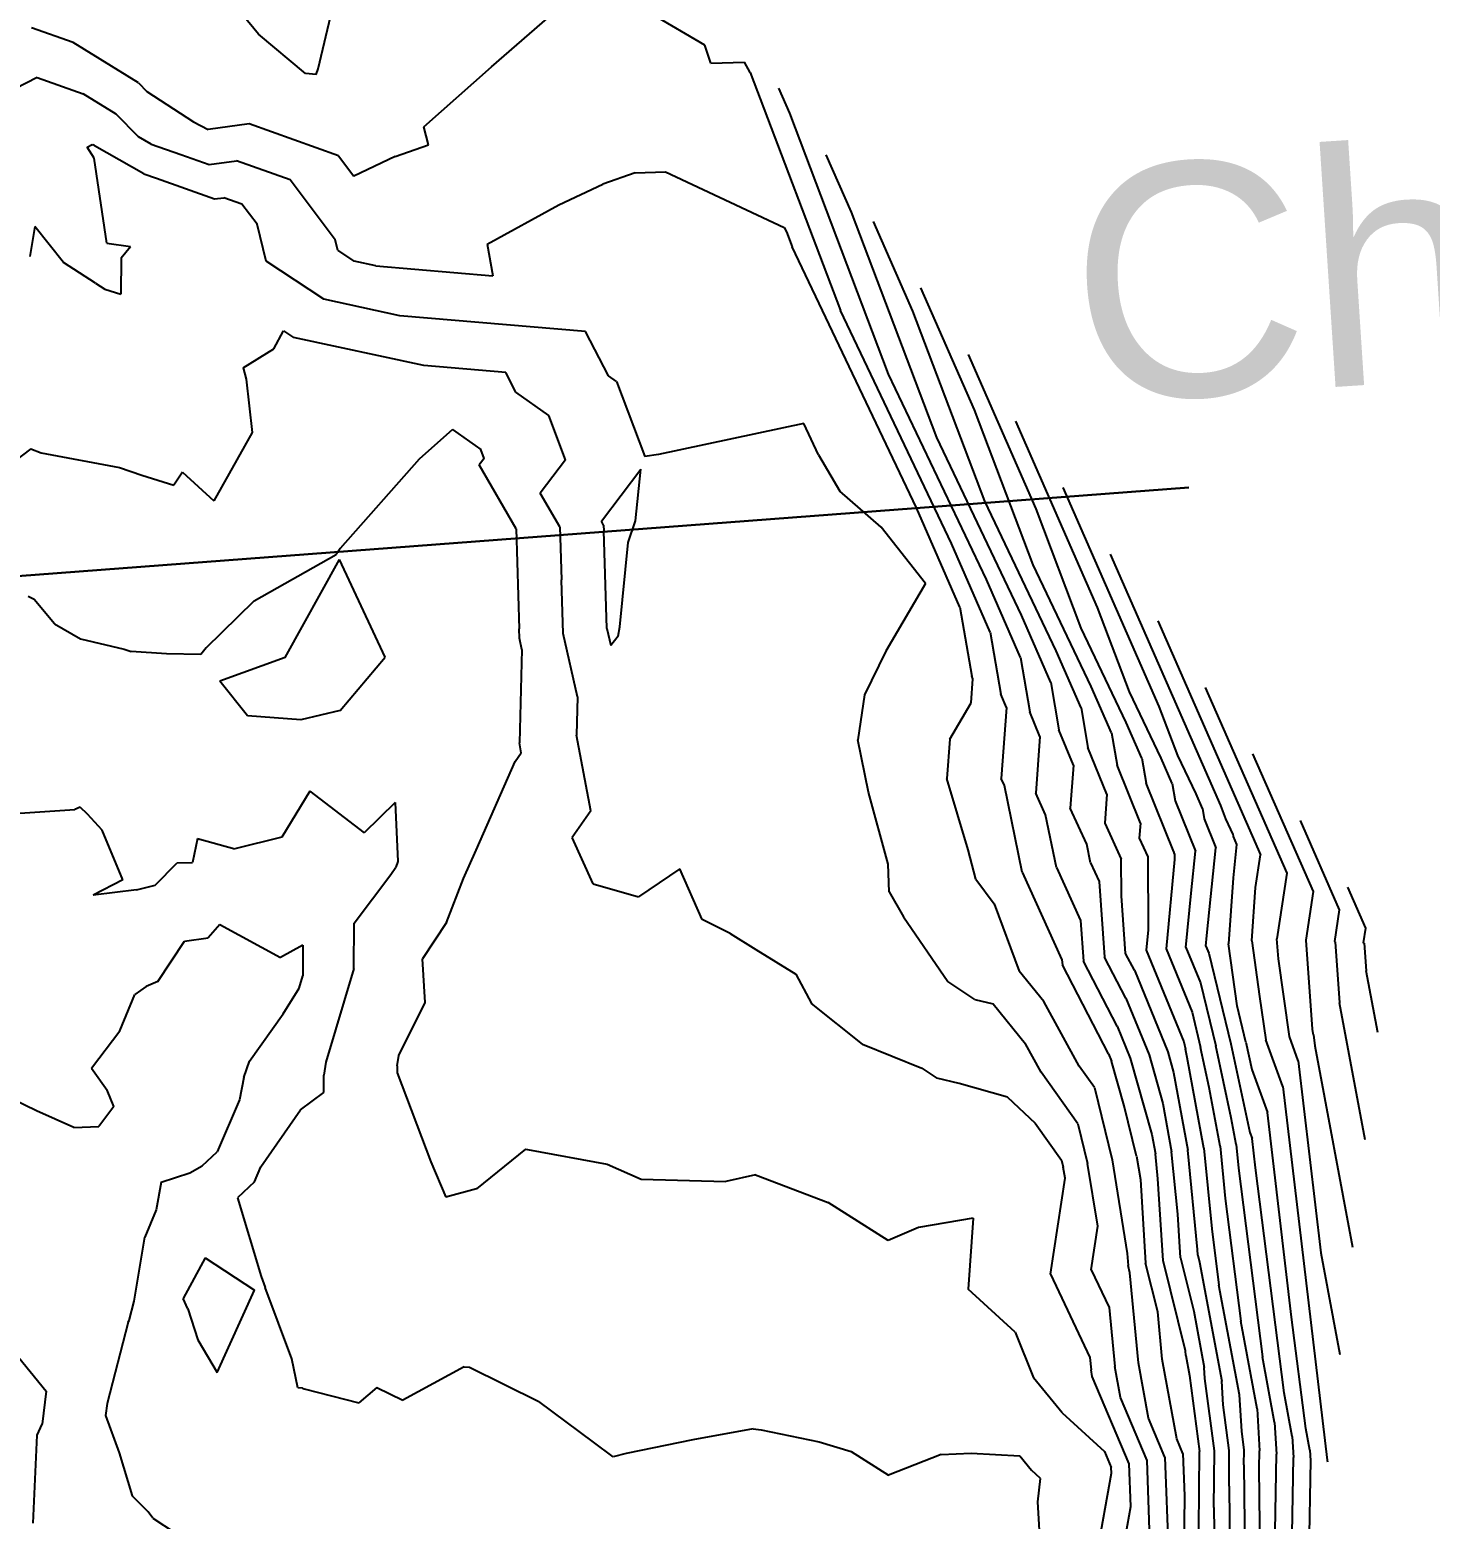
# Model space of a CAD drawing. Header units: metres. Extents: x -1120501 to 1198934, y -4928884 to 66998.
# Drawn here: x -994.1 to -824.6, y 887.7 to 1068.1 of the extents above; entities that cross this region are included whole.
import ezdxf

# ---------------------------------------------------------------- set-up
doc = ezdxf.new("R2010")
doc.units = ezdxf.units.M
doc.layers.add('Cross Sections', color=10, linetype='Continuous')
doc.layers.add('SURF2CONTOURS', color=7, linetype='Continuous', lineweight=0)
doc.styles.add('DEFAULT', font='arial.ttf', dxfattribs={"height": 28.222222})

msp = doc.modelspace()

# ---------------------------------------------------------------- linework, layer by layer
at = {"color": 7, "lineweight": 0}
msp.add_circle((-684.64, 190.5), 66807.04, dxfattribs=at)
at = {"layer": 'Cross Sections', "linetype": 'Continuous', "lineweight": 30}
msp.add_line((-1172.99, 988.5), (-853.83, 1012.63, 284.5), dxfattribs=at)
at = {"layer": 'SURF2CONTOURS', "color": 2, "linetype": 'Continuous', "lineweight": -3}
for p, q in [((-966.42, 1067.54, 281.5), (-971.34, 1073.49, 281.5)), ((-959.2, 1063.32, 281.5), (-957.51, 1070.45, 281.5)), ((-960.76, 1062.75, 281.5), (-966.42, 1067.54, 281.5)), ((-993.2, 1062.28, 280.5), (-995.87, 1060.9, 280.5)), ((-993.2, 1062.28, 280.5), (-987.64, 1060.32, 280.5)), ((-959.44, 1062.63, 281.5), (-960.76, 1062.75, 281.5)), ((-959.44, 1062.63, 281.5), (-959.2, 1063.32, 281.5)), ((-983.64, 1057.85, 280.5), (-987.64, 1060.32, 280.5)), ((-902.13, 1057.94, 281.5), (-903.46, 1060.97, 281.5)), ((-980.95, 1055.08, 280.5), (-983.64, 1057.85, 280.5)), ((-890.18, 1026.37, 281.5), (-902.13, 1057.94, 281.5)), ((-979.43, 1054.22, 280.5), (-980.95, 1055.08, 280.5)), ((-979.43, 1054.22, 280.5), (-975.81, 1052.97, 280.5)), ((-975.81, 1052.97, 280.5), (-972.41, 1051.75, 280.5)), ((-972.41, 1051.75, 280.5), (-969.09, 1052.19, 280.5)), ((-962.59, 1049.87, 280.5), (-969.09, 1052.19, 280.5)), ((-957.15, 1042.64, 280.5), (-962.59, 1049.87, 280.5)), ((-920.85, 1050.74, 280.5), (-924.75, 1049.37, 280.5)), ((-920.85, 1050.74, 280.5), (-917.19, 1050.87, 280.5)), ((-917.19, 1050.87, 280.5), (-902.83, 1044.13, 280.5)), ((-930.09, 1046.85, 280.5), (-924.75, 1049.37, 280.5)), ((-938.77, 1042.11, 280.5), (-930.09, 1046.85, 280.5)), ((-902.83, 1044.13, 280.5), (-902.54, 1043.6, 280.5)), ((-887.23, 1034, 282.5), (-891.99, 1044.86, 282.5)), ((-956.83, 1041.37, 280.5), (-957.15, 1042.64, 280.5)), ((-902.54, 1043.6, 280.5), (-901.84, 1041.76, 280.5)), ((-954.84, 1040.06, 280.5), (-956.83, 1041.37, 280.5)), ((-938.77, 1042.11, 280.5), (-938.08, 1038.28, 280.5)), ((-886.79, 1010.18, 280.5), (-901.84, 1041.76, 280.5)), ((-952.23, 1039.49, 280.5), (-954.84, 1040.06, 280.5)), ((-952.23, 1039.49, 280.5), (-938.08, 1038.28, 280.5)), ((-878.51, 1010.99, 282.5), (-887.23, 1034, 282.5)), ((-964.57, 1029.43, 279.5), (-963.39, 1031.62, 279.5)), ((-963.39, 1031.62, 279.5), (-962.18, 1030.82, 279.5)), ((-946.43, 1027.4, 279.5), (-962.18, 1030.82, 279.5)), ((-968.29, 1027.12, 279.5), (-964.57, 1029.43, 279.5)), ((-872.33, 1010.06, 283.5), (-880.52, 1028.74, 283.5)), ((-968.29, 1027.12, 279.5), (-967.91, 1025.77, 279.5)), ((-936.51, 1026.55, 279.5), (-946.43, 1027.4, 279.5)), ((-935.28, 1024.18, 279.5), (-936.51, 1026.55, 279.5)), ((-878.33, 1001.52, 281.5), (-890.18, 1026.37, 281.5)), ((-967.91, 1025.77, 279.5), (-967.18, 1019.32, 279.5)), ((-931.31, 1021.35, 279.5), (-935.28, 1024.18, 279.5)), ((-929.28, 1015.99, 279.5), (-931.31, 1021.35, 279.5)), ((-967.18, 1019.32, 279.5), (-971.83, 1011.04, 279.5)), ((-993.97, 1017.31, 279.5), (-999.12, 1013.43, 279.5)), ((-993.97, 1017.31, 279.5), (-992.73, 1016.86, 279.5)), ((-992.73, 1016.86, 279.5), (-983.25, 1015.05, 279.5)), ((-929.28, 1015.99, 279.5), (-932.33, 1011.97, 279.5)), ((-983.25, 1015.05, 279.5), (-980.56, 1014.15, 279.5)), ((-980.56, 1014.15, 279.5), (-976.68, 1012.94, 279.5)), ((-975.61, 1014.5, 279.5), (-976.68, 1012.94, 279.5)), ((-975.61, 1014.5, 279.5), (-971.83, 1011.04, 279.5)), ((-929.96, 1007.88, 279.5), (-932.33, 1011.97, 279.5)), ((-857.42, 986.13, 284.5), (-869.05, 1012.63, 284.5)), ((-881.56, 998.16, 280.5), (-886.79, 1010.18, 280.5)), ((-869.88, 992.86, 282.5), (-878.51, 1010.99, 282.5)), ((-866.85, 995.6, 283.5), (-872.33, 1010.06, 283.5)), ((-929.96, 1007.88, 279.5), (-929.77, 1001.47, 279.5)), ((-929.57, 994.98, 279.5), (-929.77, 1001.47, 279.5)), ((-874.22, 992.07, 281.5), (-878.33, 1001.52, 281.5)), ((-881.56, 998.16, 280.5), (-880.1, 989.79, 280.5)), ((-861.42, 984.21, 283.5), (-866.85, 995.6, 283.5)), ((-857.58, 996.51, 285.5), (-845.16, 968.19, 285.5)), ((-927.81, 987.31, 279.5), (-929.57, 994.98, 279.5)), ((-874.22, 992.07, 281.5), (-873.07, 985.48, 281.5)), ((-866.88, 985.97, 282.5), (-869.88, 992.86, 282.5)), ((-880.19, 986.58, 280.5), (-879.98, 989.49, 280.5)), ((-879.98, 989.49, 280.5), (-880.1, 989.79, 280.5)), ((-927.81, 987.31, 279.5), (-927.94, 982.67, 279.5)), ((-882.76, 982.18, 280.5), (-880.19, 986.58, 280.5)), ((-871.87, 982.5, 281.5), (-873.07, 985.48, 281.5)), ((-866.88, 985.97, 282.5), (-866.04, 981.17, 282.5)), ((-855.18, 980.21, 284.5), (-857.42, 986.13, 284.5)), ((-859.54, 979.88, 283.5), (-861.42, 984.21, 283.5)), ((-926.19, 973.49, 279.5), (-927.94, 982.67, 279.5)), ((-882.76, 982.18, 280.5), (-883.14, 977.42, 280.5)), ((-871.87, 982.5, 281.5), (-872.37, 975.62, 281.5)), ((-863.76, 975.52, 282.5), (-866.04, 981.17, 282.5)), ((-859.54, 979.88, 283.5), (-859.01, 976.86, 283.5)), ((-852.96, 975.55, 284.5), (-855.18, 980.21, 284.5)), ((-846.11, 980.39, 286.5), (-838.8, 963.73, 286.5)), ((-880.56, 968.76, 280.5), (-883.14, 977.42, 280.5)), ((-960.21, 975.89, 278.5), (-963.59, 970.31, 278.5)), ((-960.21, 975.89, 278.5), (-953.65, 970.85, 278.5)), ((-871.17, 973.01, 281.5), (-872.37, 975.62, 281.5)), ((-863.76, 975.52, 282.5), (-864.01, 972.01, 282.5)), ((-855.64, 968.53, 283.5), (-859.01, 976.86, 283.5)), ((-852.19, 973.78, 284.5), (-852.96, 975.55, 284.5)), ((-995.93, 973.18, 278.5), (-988.67, 973.66, 278.5)), ((-988, 973.96, 278.5), (-988.67, 973.66, 278.5)), ((-987.14, 973.08, 278.5), (-988, 973.96, 278.5)), ((-949.88, 974.53, 278.5), (-953.65, 970.85, 278.5)), ((-949.88, 974.53, 278.5), (-949.56, 967.36, 278.5)), ((-852.19, 973.78, 284.5), (-851.98, 972.55, 284.5)), ((-985.37, 971.16, 278.5), (-987.14, 973.08, 278.5)), ((-926.19, 973.49, 279.5), (-928.46, 970.26, 279.5)), ((-869.87, 966.63, 281.5), (-871.17, 973.01, 281.5)), ((-864.01, 972.01, 282.5), (-862.01, 967.65, 282.5)), ((-851.98, 972.55, 284.5), (-850.55, 969.02, 284.5)), ((-982.85, 965.16, 278.5), (-985.37, 971.16, 278.5)), ((-973.8, 970.14, 278.5), (-974.42, 967.25, 278.5)), ((-973.8, 970.14, 278.5), (-969.3, 968.89, 278.5)), ((-963.59, 970.31, 278.5), (-969.3, 968.89, 278.5)), ((-925.93, 964.66, 279.5), (-928.46, 970.26, 279.5)), ((-879.62, 965.23, 280.5), (-880.56, 968.76, 280.5)), ((-855.64, 968.53, 283.5), (-855.65, 968.4, 283.5)), ((-855.65, 968.4, 283.5), (-855.58, 968.23, 283.5)), ((-851.65, 958.4, 284.5), (-850.55, 969.02, 284.5)), ((-978.95, 964.5, 278.5), (-976.27, 967.21, 278.5)), ((-976.27, 967.21, 278.5), (-974.42, 967.25, 278.5)), ((-950.41, 965.8, 278.5), (-949.82, 966.69, 278.5)), ((-949.56, 967.36, 278.5), (-949.82, 966.69, 278.5)), ((-915.45, 966.49, 279.5), (-920.44, 963.11, 279.5)), ((-912.72, 960.35, 279.5), (-915.45, 966.49, 279.5)), ((-869.87, 966.63, 281.5), (-866.94, 960.21, 281.5)), ((-861.99, 963.23, 282.5), (-862.01, 967.65, 282.5)), ((-855.58, 967.59, 283.5), (-856.58, 956.79, 283.5)), ((-855.58, 968.23, 283.5), (-855.58, 967.59, 283.5)), ((-845.75, 964.2, 285.5), (-845.16, 968.19, 285.5)), ((-982.85, 965.16, 278.5), (-986.42, 963.31, 278.5)), ((-954.87, 959.91, 278.5), (-950.41, 965.8, 278.5)), ((-925.93, 964.66, 279.5), (-920.44, 963.11, 279.5)), ((-879.62, 965.23, 280.5), (-877.4, 962.26, 280.5)), ((-981.21, 963.94, 278.5), (-986.42, 963.31, 278.5)), ((-981.21, 963.94, 278.5), (-978.95, 964.5, 278.5)), ((-861.49, 956.25, 282.5), (-861.99, 963.23, 282.5)), ((-846.2, 957.78, 285.5), (-845.75, 964.2, 285.5)), ((-838.8, 963.73, 286.5), (-839.69, 957.83, 286.5)), ((-834.65, 964.28, 287.5), (-832.45, 959.28, 287.5)), ((-877.4, 962.26, 280.5), (-874.38, 954.08, 280.5)), ((-954.89, 954.42, 278.5), (-954.87, 959.91, 278.5)), ((-909.33, 958.65, 279.5), (-912.72, 960.35, 279.5)), ((-866.94, 960.21, 281.5), (-866.59, 955.32, 281.5)), ((-832.45, 959.28, 287.5), (-832.72, 957.51, 287.5)), ((-909.33, 958.65, 279.5), (-906.24, 956.7, 279.5)), ((-851.77, 957.11, 284.5), (-851.65, 958.4, 284.5)), ((-846.2, 957.78, 285.5), (-845.27, 951.03, 285.5)), ((-839.65, 957.83, 286.5), (-839.69, 957.83, 286.5)), ((-838.87, 947.09, 286.5), (-839.65, 957.83, 286.5)), ((-832.62, 957.49, 287.5), (-832.72, 957.51, 287.5)), ((-832.62, 957.49, 287.5), (-832.38, 954.14, 287.5)), ((-906.24, 956.7, 279.5), (-901.39, 953.72, 279.5)), ((-860.43, 954.2, 282.5), (-861.49, 956.25, 282.5)), ((-856.58, 956.79, 283.5), (-853.45, 949.11, 283.5)), ((-851.77, 957.11, 284.5), (-851.43, 956.27, 284.5)), ((-851.43, 956.27, 284.5), (-848.76, 945.28, 284.5)), ((-954.89, 954.42, 278.5), (-958.3, 943.07, 278.5)), ((-871.39, 950.42, 280.5), (-874.38, 954.08, 280.5)), ((-862.51, 947.45, 281.5), (-866.59, 955.32, 281.5)), ((-860.43, 954.2, 282.5), (-856.39, 944.32, 282.5)), ((-830.98, 946.65, 287.5), (-832.38, 954.14, 287.5)), ((-901.39, 953.72, 279.5), (-899.49, 950.16, 279.5)), ((-867.1, 942.58, 280.5), (-871.39, 950.42, 280.5)), ((-845.27, 951.03, 285.5), (-844.53, 945.79, 285.5)), ((-893.33, 945.24, 279.5), (-899.49, 950.16, 279.5)), ((-853.45, 949.11, 283.5), (-852.41, 944.87, 283.5)), ((-862.51, 947.45, 281.5), (-860.92, 943.57, 281.5)), ((-838.8, 946.56, 286.5), (-838.87, 947.09, 286.5)), ((-893.33, 945.24, 279.5), (-886.16, 942.33, 279.5)), ((-851.36, 940, 283.5), (-852.41, 944.87, 283.5)), ((-848.76, 945.28, 284.5), (-846.45, 934.58, 284.5)), ((-842.46, 940.11, 285.5), (-844.53, 945.79, 285.5)), ((-838.74, 946.39, 286.5), (-838.8, 946.56, 286.5)), ((-838.74, 946.39, 286.5), (-838.58, 945.07, 286.5)), ((-838.58, 945.07, 286.5), (-834.02, 920.67, 286.5)), ((-958.3, 943.07, 278.5), (-958.54, 941.51, 278.5)), ((-860.92, 943.57, 281.5), (-858.3, 934.33, 281.5)), ((-856.39, 944.32, 282.5), (-855.68, 941.83, 282.5)), ((-958.53, 939.4, 278.5), (-958.54, 941.51, 278.5)), ((-886.16, 942.33, 279.5), (-884.34, 941.12, 279.5)), ((-865.26, 939.99, 280.5), (-867.1, 942.58, 280.5)), ((-855.68, 941.83, 282.5), (-853.97, 932.44, 282.5)), ((-881.62, 940.48, 279.5), (-884.34, 941.12, 279.5)), ((-875.8, 938.83, 279.5), (-881.62, 940.48, 279.5)), ((-865.26, 939.99, 280.5), (-863.12, 931.25, 280.5)), ((-850.06, 932.89, 283.5), (-851.36, 940, 283.5)), ((-842.46, 940.11, 285.5), (-837.11, 894.91, 285.5)), ((-961.34, 937.3, 278.5), (-958.53, 939.4, 278.5)), ((-875.8, 938.83, 279.5), (-872.43, 935.7, 279.5)), ((-966.14, 930.39, 278.5), (-961.34, 937.3, 278.5)), ((-872.43, 935.7, 279.5), (-869.25, 931.21, 279.5)), ((-858.3, 934.33, 281.5), (-857.87, 931.98, 281.5)), ((-846.45, 934.58, 284.5), (-846.18, 933.84, 284.5)), ((-852.78, 920.4, 282.5), (-853.97, 932.44, 282.5)), ((-850.06, 932.89, 283.5), (-849.44, 926.57, 283.5)), ((-845.76, 930.27, 284.5), (-846.18, 933.84, 284.5)), ((-966.92, 928.57, 278.5), (-966.14, 930.39, 278.5)), ((-869.25, 931.21, 279.5), (-869.04, 930.37, 279.5)), ((-863.12, 931.25, 280.5), (-861.28, 919.93, 280.5)), ((-857.57, 928.97, 281.5), (-857.87, 931.98, 281.5)), ((-870.58, 917.41, 279.5), (-868.82, 929.03, 279.5)), ((-868.82, 929.03, 279.5), (-869.04, 930.37, 279.5)), ((-856.96, 919.08, 281.5), (-857.57, 928.97, 281.5)), ((-842.31, 903.06, 284.5), (-845.76, 930.27, 284.5)), ((-966.92, 928.57, 278.5), (-968.99, 926.67, 278.5)), ((-968.99, 926.67, 278.5), (-966.1, 917.12, 278.5)), ((-849.44, 926.57, 283.5), (-847.56, 911.73, 283.5)), ((-861.28, 919.93, 280.5), (-861.18, 918.44, 280.5)), ((-852.74, 919.71, 282.5), (-852.78, 920.4, 282.5)), ((-852.74, 919.71, 282.5), (-852.53, 918.88, 282.5)), ((-972.9, 919.37, 278.5), (-975.55, 914.46, 278.5)), ((-972.9, 919.37, 278.5), (-966.9, 915.48, 278.5)), ((-860.97, 917.57, 280.5), (-861.18, 918.44, 280.5)), ((-854.23, 908.12, 281.5), (-856.96, 919.08, 281.5)), ((-852.53, 918.88, 282.5), (-849.84, 904.46, 282.5)), ((-966.1, 917.12, 278.5), (-965.63, 915.79, 278.5)), ((-870.58, 917.41, 279.5), (-865.81, 907.31, 279.5)), ((-859.92, 906.69, 280.5), (-860.97, 917.57, 280.5)), ((-974.99, 913.21, 278.5), (-975.55, 914.46, 278.5)), ((-971.42, 905.49, 278.5), (-966.9, 915.48, 278.5)), ((-962.4, 907.18, 278.5), (-965.63, 915.79, 278.5)), ((-974.99, 913.21, 278.5), (-973.76, 909.46, 278.5)), ((-845.58, 901.11, 283.5), (-847.56, 911.73, 283.5)), ((-973.76, 909.46, 278.5), (-971.42, 905.49, 278.5)), ((-996, 908, 277.5), (-992.12, 903.25, 277.5)), ((-961.68, 903.67, 278.5), (-962.4, 907.18, 278.5)), ((-865.81, 907.31, 279.5), (-865.66, 905.81, 279.5)), ((-854.18, 907.58, 281.5), (-854.23, 908.12, 281.5)), ((-854.18, 907.58, 281.5), (-853.74, 905.16, 281.5)), ((-941.53, 906.21, 278.5), (-948.96, 902.17, 278.5)), ((-941.53, 906.21, 278.5), (-940.89, 906.15, 278.5)), ((-940.89, 906.15, 278.5), (-932.52, 902, 278.5)), ((-865.52, 905.02, 279.5), (-865.66, 905.81, 279.5)), ((-858.7, 899.98, 280.5), (-859.92, 906.69, 280.5)), ((-853.74, 905.16, 281.5), (-852.53, 895.96, 281.5)), ((-961.09, 903.61, 278.5), (-961.68, 903.67, 278.5)), ((-961.09, 903.61, 278.5), (-960.92, 903.52, 278.5)), ((-960.92, 903.52, 278.5), (-954.3, 901.83, 278.5)), ((-952.11, 903.69, 278.5), (-954.3, 901.83, 278.5)), ((-952.11, 903.69, 278.5), (-948.96, 902.17, 278.5)), ((-861.06, 894.43, 279.5), (-865.52, 905.02, 279.5)), ((-849.66, 901.58, 282.5), (-849.84, 904.46, 282.5)), ((-992.12, 903.25, 277.5), (-992.6, 899.25, 277.5)), ((-925.89, 897.09, 278.5), (-932.52, 902, 278.5)), ((-848.94, 896.05, 282.5), (-849.66, 901.58, 282.5)), ((-841.32, 897.77, 284.5), (-842.31, 903.06, 284.5)), ((-856.72, 895.27, 280.5), (-858.7, 899.98, 280.5)), ((-845.58, 901.11, 283.5), (-845.27, 896.02, 283.5)), ((-993.22, 897.93, 277.5), (-992.6, 899.25, 277.5)), ((-906.57, 898.69, 278.5), (-913.87, 897.37, 278.5)), ((-906.57, 898.69, 278.5), (-905.58, 898.58, 278.5)), ((-905.58, 898.58, 278.5), (-898.59, 897.11, 278.5)), ((-993.7, 887.25, 277.5), (-993.22, 897.93, 277.5)), ((-923.5, 895.3, 278.5), (-925.89, 897.09, 278.5)), ((-913.87, 897.37, 278.5), (-921.94, 895.71, 278.5)), ((-898.59, 897.11, 278.5), (-894.7, 895.95, 278.5)), ((-841.32, 897.77, 284.5), (-841.17, 895.23, 284.5)), ((-921.94, 895.71, 278.5), (-923.5, 895.3, 278.5)), ((-894.7, 895.95, 278.5), (-890.19, 893.07, 278.5)), ((-883.8, 895.56, 278.5), (-890.19, 893.07, 278.5)), ((-883.8, 895.56, 278.5), (-880.16, 895.75, 278.5)), ((-880.16, 895.75, 278.5), (-874.28, 895.4, 278.5)), ((-874.28, 895.4, 278.5), (-872.86, 893.67, 278.5)), ((-860.87, 889.29, 279.5), (-861.06, 894.43, 279.5)), ((-856.72, 895.27, 280.5), (-856.24, 881.7, 280.5)), ((-852.61, 886.6, 281.5), (-852.53, 895.96, 281.5)), ((-848.97, 891.74, 282.5), (-848.94, 896.05, 282.5)), ((-845.31, 893.92, 283.5), (-845.27, 896.02, 283.5)), ((-841.48, 878.65, 284.5), (-841.17, 895.23, 284.5)), ((-837.11, 894.91, 285.5), (-837.07, 894.69, 285.5)), ((-871.79, 892.69, 278.5), (-872.86, 893.67, 278.5)), ((-872.09, 889.86, 278.5), (-871.79, 892.69, 278.5)), ((-845.13, 875.26, 283.5), (-845.31, 893.92, 283.5)), ((-848.97, 891.74, 282.5), (-848.83, 877.28, 282.5)), ((-871.49, 879.38, 278.5), (-872.09, 889.86, 278.5)), ((-862.44, 880.47, 279.5), (-860.87, 889.29, 279.5))]:
    msp.add_line(p, q, dxfattribs=at)
at = {"layer": 'SURF2CONTOURS', "color": 4, "linetype": 'Continuous', "lineweight": -3}
for p, q in [((-938.22, 1063.56, 281), (-930.56, 1070.23, 281)), ((-912.4, 1066.19, 281), (-918.74, 1069.92, 281)), ((-988.87, 1066.5, 281), (-993.9, 1068.28, 281)), ((-980.96, 1061.63, 281), (-988.87, 1066.5, 281)), ((-911.69, 1064.02, 281), (-912.4, 1066.19, 281)), ((-911.69, 1064.02, 281), (-907.6, 1064.14, 281)), ((-906.93, 1062.9, 281), (-907.6, 1064.14, 281)), ((-946.43, 1056.32, 281), (-938.22, 1063.56, 281)), ((-906.93, 1062.9, 281), (-896.01, 1034.07, 281)), ((-980.96, 1061.63, 281), (-979.94, 1060.58, 281)), ((-979.94, 1060.58, 281), (-974.31, 1056.92, 281)), ((-974.31, 1056.92, 281), (-972.53, 1055.99, 281)), ((-967.54, 1056.65, 281), (-972.53, 1055.99, 281)), ((-956.74, 1052.8, 281), (-967.54, 1056.65, 281)), ((-945.84, 1054.14, 281), (-946.43, 1056.32, 281)), ((-987.18, 1053.85, 280), (-986.55, 1054.18, 280)), ((-986.31, 1052.51, 280), (-987.18, 1053.85, 280)), ((-986.55, 1054.18, 280), (-986.42, 1054.13, 280)), ((-986.32, 1054.07, 280), (-986.42, 1054.13, 280)), ((-986.26, 1054.01, 280), (-986.32, 1054.07, 280)), ((-980.32, 1050.62, 280), (-986.26, 1054.01, 280)), ((-949.91, 1052.71, 281), (-945.84, 1054.14, 281)), ((-984.78, 1042.23, 280), (-986.31, 1052.51, 280)), ((-956.74, 1052.8, 281), (-954.89, 1050.35, 281)), ((-949.91, 1052.71, 281), (-954.89, 1050.35, 281)), ((-894.68, 1045.97, 282), (-897.73, 1052.91, 282)), ((-980.32, 1050.62, 280), (-978.76, 1050.09, 280)), ((-978.76, 1050.09, 280), (-971.75, 1047.57, 280)), ((-971.75, 1047.57, 280), (-970.63, 1047.72, 280)), ((-968.45, 1046.94, 280), (-970.63, 1047.72, 280)), ((-966.61, 1044.51, 280), (-968.45, 1046.94, 280)), ((-884.35, 1018.68, 282), (-894.68, 1045.97, 282)), ((-993.51, 1044.25, 280), (-994.11, 1040.61, 280)), ((-990.04, 1039.88, 280), (-993.51, 1044.25, 280)), ((-965.49, 1040.05, 280), (-966.61, 1044.51, 280)), ((-984.78, 1042.23, 280), (-981.94, 1041.81, 280)), ((-983.07, 1040.46, 280), (-983.09, 1036.06, 280)), ((-983.07, 1040.46, 280), (-981.94, 1041.81, 280)), ((-986.14, 1037.39, 280), (-990.04, 1039.88, 280)), ((-958.51, 1035.44, 280), (-965.49, 1040.05, 280)), ((-986.14, 1037.39, 280), (-985.04, 1036.64, 280)), ((-879.78, 1022.03, 283), (-886.26, 1036.8, 283)), ((-985.04, 1036.64, 280), (-983.09, 1036.06, 280)), ((-949.33, 1033.44, 280), (-958.51, 1035.44, 280)), ((-926.86, 1031.52, 280), (-949.33, 1033.44, 280)), ((-882.56, 1005.85, 281), (-896.01, 1034.07, 281)), ((-924.07, 1026.17, 280), (-926.86, 1031.52, 280)), ((-923.09, 1025.47, 280), (-924.07, 1026.17, 280)), ((-923.09, 1025.47, 280), (-919.66, 1016.4, 280)), ((-872.68, 1003.29, 283), (-879.78, 1022.03, 283)), ((-864.88, 998.1, 284), (-874.79, 1020.68, 284)), ((-942.95, 1019.67, 279), (-946.97, 1016.06, 279)), ((-942.95, 1019.67, 279), (-939.53, 1017.23, 279)), ((-900.42, 1020.38, 280), (-918.01, 1016.63, 280)), ((-898.67, 1016.58, 280), (-900.42, 1020.38, 280)), ((-939.13, 1016.17, 279), (-939.53, 1017.23, 279)), ((-874.1, 997.19, 282), (-884.35, 1018.68, 282)), ((-946.97, 1016.06, 279), (-956.55, 1005.27, 279)), ((-939.13, 1016.17, 279), (-939.73, 1015.38, 279)), ((-935.25, 1007.65, 279), (-939.73, 1015.38, 279)), ((-918.01, 1016.63, 280), (-919.66, 1016.4, 280)), ((-898.67, 1016.58, 280), (-896.06, 1012.19, 280)), ((-924.93, 1008.56, 280), (-920.16, 1014.86, 280)), ((-920.79, 1008.59, 280), (-920.16, 1014.86, 280)), ((-891.09, 1007.86, 280), (-896.06, 1012.19, 280)), ((-924.66, 1008.1, 280), (-924.93, 1008.56, 280)), ((-924.66, 1008.1, 280), (-924.64, 1007.38, 280)), ((-921.69, 1006, 280), (-920.79, 1008.59, 280)), ((-935.25, 1007.65, 279), (-934.9, 995.55, 279)), ((-924.28, 995.57, 280), (-924.64, 1007.38, 280)), ((-885.72, 1001.04, 280), (-891.09, 1007.86, 280)), ((-966.95, 998.91, 279), (-957.02, 1004.53, 279)), ((-956.55, 1005.27, 279), (-957.02, 1004.53, 279)), ((-922.69, 995.79, 280), (-921.69, 1006, 280)), ((-877.89, 995.12, 281), (-882.56, 1005.85, 281)), ((-849.97, 974.16, 285), (-863.32, 1004.57, 285)), ((-963.22, 992.08, 279), (-956.64, 1003.94, 279)), ((-951.12, 992.09, 279), (-956.64, 1003.94, 279)), ((-865.65, 988.54, 283), (-872.68, 1003.29, 283)), ((-885.72, 1001.04, 280), (-890.51, 992.84, 280)), ((-993.6, 999.1, 279), (-994.29, 999.44, 279)), ((-991.14, 996.13, 279), (-993.6, 999.1, 279)), ((-972.78, 993.24, 279), (-966.95, 998.91, 279)), ((-870.55, 989.02, 282), (-874.1, 997.19, 282)), ((-861.02, 987.91, 284), (-864.88, 998.1, 284)), ((-991.14, 996.13, 279), (-987.97, 994.32, 279)), ((-934.86, 994.39, 279), (-934.9, 995.55, 279)), ((-924.28, 995.57, 280), (-923.8, 993.5, 280)), ((-922.9, 994.64, 280), (-922.69, 995.79, 280)), ((-987.97, 994.32, 279), (-982.7, 993.08, 279)), ((-934.54, 993.02, 279), (-934.86, 994.39, 279)), ((-922.9, 994.64, 280), (-923.8, 993.5, 280)), ((-877.89, 995.12, 281), (-876.58, 987.63, 281)), ((-982.7, 993.08, 279), (-981.86, 992.79, 279)), ((-977.58, 992.5, 279), (-981.86, 992.79, 279)), ((-973.42, 992.43, 279), (-977.58, 992.5, 279)), ((-972.78, 993.24, 279), (-973.42, 992.43, 279)), ((-963.22, 992.08, 279), (-971.1, 989.19, 279)), ((-956.53, 985.65, 279), (-951.12, 992.09, 279)), ((-934.54, 993.02, 279), (-934.86, 981.75, 279)), ((-890.51, 992.84, 280), (-893.08, 987.55, 280)), ((-967.76, 984.99, 279), (-971.1, 989.19, 279)), ((-870.55, 989.02, 282), (-869.55, 983.32, 282)), ((-863.21, 982.93, 283), (-865.65, 988.54, 283)), ((-851.85, 988.45, 286), (-841.98, 965.96, 286)), ((-893.08, 987.55, 280), (-893.91, 982.1, 280)), ((-875.92, 986, 281), (-876.58, 987.63, 281)), ((-857.19, 979.88, 284), (-861.02, 987.91, 284)), ((-961.29, 984.53, 279), (-967.76, 984.99, 279)), ((-956.53, 985.65, 279), (-961.29, 984.53, 279)), ((-875.92, 986, 281), (-876.55, 977.43, 281)), ((-867.81, 979.01, 282), (-869.55, 983.32, 282)), ((-863.21, 982.93, 283), (-862.52, 979.01, 283)), ((-934.63, 980.52, 279), (-934.86, 981.75, 279)), ((-892.62, 975.77, 280), (-893.91, 982.1, 280)), ((-940.07, 968.74, 279), (-935.35, 979.49, 279)), ((-935.35, 979.49, 279), (-934.63, 980.52, 279)), ((-855.86, 976.83, 284), (-857.19, 979.88, 284)), ((-876.15, 976.55, 281), (-876.55, 977.43, 281)), ((-867.81, 979.01, 282), (-868.19, 973.82, 282)), ((-859.7, 972.02, 283), (-862.52, 979.01, 283)), ((-890.23, 967.06, 280), (-892.62, 975.77, 280)), ((-874.01, 966.06, 281), (-876.15, 976.55, 281)), ((-855.86, 976.83, 284), (-855.49, 974.7, 284)), ((-866.19, 969.46, 282), (-868.19, 973.82, 282)), ((-855.49, 974.7, 284), (-853.04, 968.62, 284)), ((-849.35, 972.52, 285), (-849.97, 974.16, 285)), ((-859.7, 972.02, 283), (-859.83, 970.2, 283)), ((-848.74, 971.23, 285), (-849.35, 972.52, 285)), ((-840.38, 972.34, 287), (-835.63, 961.51, 287)), ((-859.83, 970.2, 283), (-858.8, 967.94, 283)), ((-848.52, 970.73, 285), (-848.74, 971.23, 285)), ((-848.52, 970.73, 285), (-848.46, 970.39, 285)), ((-848.46, 970.39, 285), (-848.07, 969.41, 285)), ((-941.6, 965.31, 279), (-940.07, 968.74, 279)), ((-865.73, 967.21, 282), (-866.19, 969.46, 282)), ((-853.56, 963.53, 284), (-853.04, 968.62, 284)), ((-848.07, 969.41, 285), (-848.48, 965.38, 285)), ((-890.11, 963.68, 280), (-890.23, 967.06, 280)), ((-865.73, 967.21, 282), (-864.7, 964.94, 282)), ((-858.8, 967.94, 283), (-858.76, 959.1, 283)), ((-943.67, 959.98, 279), (-941.6, 965.31, 279)), ((-874.01, 966.06, 281), (-869.19, 955.47, 281)), ((-864.7, 964.94, 282), (-864.04, 955.79, 282)), ((-848.48, 965.38, 285), (-849.04, 957.42, 285)), ((-841.98, 965.96, 286), (-843.17, 958, 286)), ((-890.11, 963.68, 280), (-888.38, 960.65, 280)), ((-854.18, 956.95, 284), (-853.56, 963.53, 284)), ((-835.63, 961.51, 287), (-836.2, 957.67, 287)), ((-971.1, 959.74, 278), (-972.53, 958.12, 278)), ((-971.1, 959.74, 278), (-963.77, 955.75, 278)), ((-943.67, 959.98, 279), (-946.6, 955.58, 279)), ((-888.38, 960.65, 280), (-883.01, 952.83, 280)), ((-978.61, 952.85, 278), (-975.4, 957.74, 278)), ((-975.4, 957.74, 278), (-972.53, 958.12, 278)), ((-858.76, 959.1, 283), (-858.99, 956.63, 283)), ((-843.17, 957.99, 286), (-843.17, 958, 286)), ((-842.99, 955.57, 286), (-843.17, 957.99, 286)), ((-836.13, 957.66, 287), (-836.2, 957.67, 287)), ((-836.13, 957.66, 287), (-835.6, 950.24, 287)), ((-961.05, 957.25, 278), (-963.77, 955.75, 278)), ((-961.05, 957.25, 278), (-961.07, 953.53, 278)), ((-861.47, 950.83, 282), (-864.04, 955.79, 282)), ((-858.99, 956.63, 283), (-854.45, 945.54, 283)), ((-854.18, 956.95, 284), (-852.44, 952.69, 284)), ((-848, 949.9, 285), (-849.04, 957.42, 285)), ((-946.25, 950.28, 279), (-946.6, 955.58, 279)), ((-869.19, 955.47, 281), (-869.14, 954.85, 281)), ((-863.55, 944.07, 281), (-869.14, 954.85, 281)), ((-841.66, 946.17, 286), (-842.99, 955.57, 286)), ((-980.04, 952.23, 278), (-981.38, 951.27, 278)), ((-978.61, 952.85, 278), (-980.04, 952.23, 278)), ((-963.45, 948.91, 278), (-961.51, 952.05, 278)), ((-961.51, 952.05, 278), (-961.07, 953.53, 278)), ((-879.74, 950.65, 280), (-883.01, 952.83, 280)), ((-852.44, 952.69, 284), (-850.58, 945.07, 284)), ((-983.21, 946.86, 278), (-981.38, 951.27, 278)), ((-949.46, 943.9, 279), (-946.25, 950.28, 279)), ((-879.74, 950.65, 280), (-877.51, 950.12, 280)), ((-861.47, 950.83, 282), (-858.65, 943.95, 282)), ((-832.5, 933.66, 287), (-835.6, 950.24, 287)), ((-967.53, 943.18, 278), (-963.45, 948.91, 278)), ((-877.51, 950.12, 280), (-873.59, 945.31, 280)), ((-846.93, 945.49, 285), (-848, 949.9, 285)), ((-986.65, 942.36, 278), (-983.21, 946.86, 278)), ((-871.71, 941.88, 280), (-873.59, 945.31, 280)), ((-854.45, 945.54, 283), (-854.24, 944.66, 283)), ((-848.7, 936.35, 284), (-850.58, 945.07, 284)), ((-846.93, 945.49, 285), (-846.21, 942.17, 285)), ((-840.6, 943.25, 286), (-841.66, 946.17, 286)), ((-968.21, 941.2, 278), (-967.53, 943.18, 278)), ((-949.66, 942.64, 279), (-949.46, 943.9, 279)), ((-863.55, 944.07, 281), (-863.18, 943.19, 281)), ((-861.65, 937.78, 281), (-863.18, 943.19, 281)), ((-858.65, 943.95, 282), (-856.99, 938.08, 282)), ((-854.02, 943.65, 283), (-854.24, 944.66, 283)), ((-852.02, 932.66, 283), (-854.02, 943.65, 283)), ((-840.6, 943.25, 286), (-837.85, 919.99, 286)), ((-986.65, 942.36, 278), (-984.73, 939.7, 278)), ((-949.66, 942.64, 279), (-949.65, 941.79, 279)), ((-949.65, 941.79, 279), (-945.56, 931, 279)), ((-867.25, 935.6, 280), (-871.71, 941.88, 280)), ((-846.21, 942.17, 285), (-844.32, 936.97, 285)), ((-983.94, 937.69, 278), (-984.73, 939.7, 278)), ((-968.21, 941.2, 278), (-968.72, 938.53, 278)), ((-993.28, 937.18, 278), (-996.05, 938.5, 278)), ((-983.94, 937.69, 278), (-985.77, 935.3, 278)), ((-968.72, 938.53, 278), (-971.43, 932.2, 278)), ((-860.15, 931.69, 281), (-861.65, 937.78, 281)), ((-856.99, 938.08, 282), (-855.92, 932.21, 282)), ((-988.79, 935.15, 278), (-993.28, 937.18, 278)), ((-848.11, 933.12, 284), (-848.7, 936.35, 284)), ((-841.39, 912.2, 285), (-844.32, 936.97, 285)), ((-988.79, 935.15, 278), (-985.77, 935.3, 278)), ((-867.25, 935.6, 280), (-866.08, 930.81, 280)), ((-973.23, 930.54, 278), (-971.43, 932.2, 278)), ((-934.12, 932.54, 279), (-940.05, 927.76, 279)), ((-934.12, 932.54, 279), (-933.87, 932.52, 279)), ((-933.87, 932.52, 279), (-924.23, 930.73, 279)), ((-855.18, 924.68, 282), (-855.92, 932.21, 282)), ((-852.02, 932.66, 283), (-851.05, 922.89, 283)), ((-848.11, 933.12, 284), (-847.83, 930.25, 284)), ((-974.74, 929.67, 278), (-973.23, 930.54, 278)), ((-945.56, 931, 279), (-943.77, 926.72, 279)), ((-924.23, 930.73, 279), (-920.1, 928.91, 279)), ((-864.84, 923.21, 280), (-866.08, 930.81, 280)), ((-860.15, 931.69, 281), (-859.7, 928.86, 281)), ((-978.2, 928.55, 278), (-974.74, 929.67, 278)), ((-920.1, 928.91, 279), (-909.88, 928.61, 279)), ((-906.26, 929.44, 279), (-909.88, 928.61, 279)), ((-906.26, 929.44, 279), (-897.5, 926.09, 279)), ((-859.7, 928.86, 281), (-859.07, 918.76, 281)), ((-847.83, 930.25, 284), (-844.93, 907.39, 284)), ((-978.2, 928.55, 278), (-978.83, 925.19, 278)), ((-940.05, 927.76, 279), (-943.77, 926.72, 279)), ((-978.83, 925.19, 278), (-980.18, 921.89, 278)), ((-890.22, 921.5, 279), (-897.5, 926.09, 279)), ((-879.92, 924.21, 279), (-886.54, 923.04, 279)), ((-879.92, 924.21, 279), (-880.56, 915.58, 279)), ((-865.64, 917.95, 280), (-864.84, 923.21, 280)), ((-854.85, 919.4, 282), (-855.18, 924.68, 282)), ((-981.46, 914.16, 278), (-980.18, 921.89, 278)), ((-886.54, 923.04, 279), (-890.22, 921.5, 279)), ((-851.05, 922.89, 283), (-850.19, 916.07, 283)), ((-837.85, 919.99, 286), (-835.55, 907.68, 286)), ((-865.64, 917.95, 280), (-863.48, 913.37, 280)), ((-857.6, 912.85, 281), (-859.07, 918.76, 281)), ((-854.85, 919.4, 282), (-853.24, 912.94, 282)), ((-847.71, 902.79, 283), (-850.19, 916.07, 283)), ((-982.08, 911.82, 278), (-981.46, 914.16, 278)), ((-874.85, 910.37, 279), (-880.56, 915.58, 279)), ((-863.48, 913.37, 280), (-862.79, 906.25, 280)), ((-857.05, 907.13, 281), (-857.6, 912.85, 281)), ((-853.24, 912.94, 282), (-851.97, 906.13, 282)), ((-982.2, 911.58, 278), (-984.75, 901.75, 278)), ((-982.2, 911.58, 278), (-982.08, 911.82, 278)), ((-839.68, 898.72, 285), (-841.39, 912.2, 285)), ((-874.85, 910.37, 279), (-872.62, 904.85, 279)), ((-855.29, 897.46, 281), (-857.05, 907.13, 281)), ((-843.45, 899.44, 284), (-844.93, 907.39, 284)), ((-862.11, 902.5, 280), (-862.79, 906.25, 280)), ((-851.89, 904.77, 282), (-851.97, 906.13, 282)), ((-869.15, 900.61, 279), (-872.62, 904.85, 279)), ((-850.73, 896.01, 282), (-851.89, 904.77, 282)), ((-984.75, 901.75, 278), (-984.93, 900.29, 278)), ((-858.89, 894.85, 280), (-862.11, 902.5, 280)), ((-847.44, 898.39, 283), (-847.71, 902.79, 283)), ((-984.93, 900.29, 278), (-983.31, 895.8, 278)), ((-869.15, 900.61, 279), (-864.04, 895.94, 279)), ((-847.14, 896.1, 283), (-847.44, 898.39, 283)), ((-843.45, 899.44, 284), (-843.22, 895.63, 284)), ((-839.19, 896.1, 285), (-839.68, 898.72, 285)), ((-854.55, 895.69, 281), (-855.29, 897.46, 281)), ((-983.31, 895.8, 278), (-981.72, 890.59, 278)), ((-864.04, 895.94, 279), (-863.23, 894, 279)), ((-858.55, 885.25, 280), (-858.89, 894.85, 280)), ((-854.55, 895.69, 281), (-854.37, 890.58, 281)), ((-850.79, 889.17, 282), (-850.73, 896.01, 282)), ((-847.16, 894.31, 283), (-847.14, 896.1, 283)), ((-843.4, 886.28, 284), (-843.22, 895.63, 284)), ((-839.12, 894.84, 285), (-839.47, 875.85, 285)), ((-839.19, 896.1, 285), (-839.12, 894.84, 285)), ((-865.57, 880.01, 279), (-863.2, 893.34, 279)), ((-863.2, 893.34, 279), (-863.23, 894, 279)), ((-847.16, 894.31, 283), (-846.98, 876.27, 283)), ((-979.79, 888.65, 278), (-981.72, 890.59, 278)), ((-854.37, 890.58, 281), (-854.42, 884.03, 281)), ((-850.79, 889.17, 282), (-850.68, 878.29, 282)), ((-979.23, 887.87, 278), (-979.79, 888.65, 278)), ((-979.23, 887.87, 278), (-973.83, 884.33, 278))]:
    msp.add_line(p, q, dxfattribs=at)

# ---------------------------------------------------------------- texts
at = {"layer": 'Cross Sections', "linetype": 'Continuous', "lineweight": 0, "insert": (-869.05, 1050.95, 284), "char_height": 28.2222, "attachment_point": 1, "rotation": 3.7299, "style": 'DEFAULT'}
msp.add_mtext_dynamic_manual_height_columns('Chainage 500', width=259.2918, gutter_width=141.11, heights=[20.2], dxfattribs=at)

doc.saveas('drawing.dxf')
